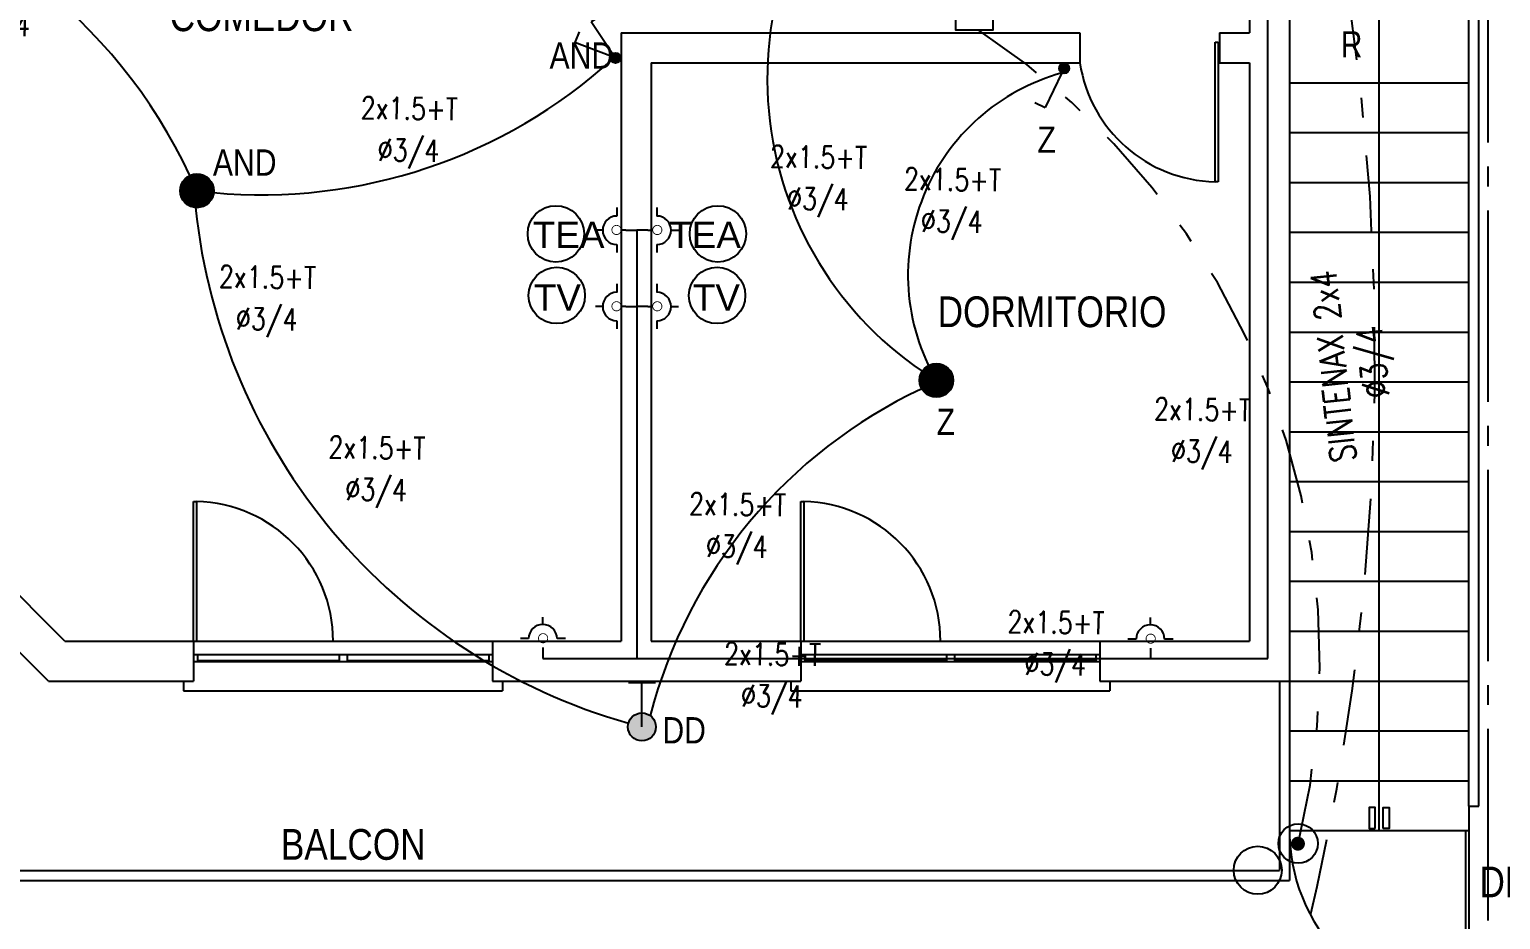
# Model space of a CAD drawing. Header units: millimetres. Extents: x 221 to 543, y -43 to 148.
# Drawn here: x 508.16 to 515.54, y -3.97 to 0.5 of the extents above; entities that cross this region are included whole.
import ezdxf
from ezdxf.enums import TextEntityAlignment as Align

# ---------------------------------------------------------------- set-up
doc = ezdxf.new("R2010")
doc.units = ezdxf.units.MM
doc.linetypes.add('ACAD_ISO04W100', pattern=[30, 24, -3, 0, -3])
doc.linetypes.add('DASHDOT', pattern=[25.4, 12.7, -6.35, 0, -6.35])
for name, color, linetype in [('10-INST-ELEC-SIMB', 1, 'Continuous'), ('10-INST-ELEC-TEXT', 7, 'Continuous'), ('10-SOLADOS', 15, 'Continuous'), ('electricidad de adad', 20, 'Continuous')]:
    doc.layers.add(name, color=color, linetype=linetype)
doc.styles.add('gardel', font='ARIALN.TTF')
doc.styles.add('NARROW', font='ARIALN.TTF')
doc.styles.add('ROMANS', font='romans.shx', dxfattribs={"width": 0.85})

# ---------------------------------------------------------------- blocks, each defined once
blk = doc.blocks.new('SEPLN504')
at = {"color": 0, "const_width": 0.169}
blk.add_lwpolyline([(-0.082, 0.012, 1), (0.087, 0.012, 1)], format="xyb", close=True, dxfattribs=at)
at = {"color": 0}
blk.add_circle((0.003, 0.012), 0.169, dxfattribs=at)
blk = doc.blocks.new('ELE-TEX')
at = {"style": 'ROMANS', "width": 0.8}
for tag, p in [('COND', (0.004, 0.162)), ('CANO', (0.004, -0.16))]:
    blk.add_attdef(tag, text='', height=0.2, dxfattribs=at).set_placement(p, align=Align.MIDDLE)
blk = doc.blocks.new('SEPLN510')
at = {"color": 0}
for p in [(0.043, 0.036), (0.409, 0.205)]:
    blk.add_line(p, (0.332, 0.292), dxfattribs=at)
at = {"color": 0, "const_width": 0.0507}
blk.add_lwpolyline([(-0.02, 0.003, 1), (0.03, 0.003, 1)], format="xyb", close=True, dxfattribs=at)
at = {"color": 0}
blk.add_circle((0.005, 0.003), 0.0507, dxfattribs=at)

msp = doc.modelspace()

# ---------------------------------------------------------------- hatches: boundary and pattern name
at = {"layer": 'electricidad de adad'}
msp.add_hatch(color=0, dxfattribs=at).paths.add_polyline_path([(511.232, -2.9315, 1), (511.232, -3.0715, 1)])

# ---------------------------------------------------------------- linework, layer by layer
at = {"color": 2}
for p, q in [((515.3788, -3.3994), (515.3788, 3.0285)), ((515.4288, -3.3994), (515.4288, 3.0285)), ((515.3788, -3.3994), (515.4288, -3.3994))]:
    msp.add_line(p, q, dxfattribs=at)
at = {"color": 252, "linetype": 'ACAD_ISO04W100', "ltscale": 0.04}
msp.add_line((515.4754, -5.2718), (515.4754, 3.0285), dxfattribs=at)
for p, q in [((514.9288, -3.5215), (514.9288, 2.5128)), ((514.1056, -0.2676), (514.1056, 0.4324)), ((514.1056, 0.4324), (514.1206, 0.4324)), ((514.1206, 0.4324), (514.1206, -0.2676)), ((514.1206, -0.2676), (514.1056, -0.2676)), ((508.9838, -2.5715), (508.9838, -1.8715)), ((508.9838, -1.8715), (508.9988, -1.8715)), ((508.9988, -1.8715), (508.9988, -2.5715)), ((512.0288, -2.5715), (512.0288, -1.8715)), ((512.0288, -1.8715), (512.0438, -1.8715)), ((512.0438, -1.8715), (512.0438, -2.5715)), ((508.9838, -2.5715), (510.4838, -2.5715)), ((512.0288, -2.5715), (513.5288, -2.5715)), ((509.0038, -2.6392), (509.0038, -2.6744)), ((509.7138, -2.6392), (509.7138, -2.6744)), ((509.7538, -2.6392), (509.7538, -2.6744)), ((510.4638, -2.6392), (510.4638, -2.6744)), ((512.0488, -2.6392), (512.0488, -2.6744)), ((512.7588, -2.6392), (512.7588, -2.6744)), ((512.7988, -2.6392), (512.7988, -2.6744)), ((513.5088, -2.6392), (513.5088, -2.6744)), ((509.0038, -2.6683), (509.7138, -2.6683)), ((509.7538, -2.6683), (510.4638, -2.6683)), ((512.0488, -2.6683), (512.7588, -2.6683)), ((512.7988, -2.6683), (513.5088, -2.6683)), ((508.9338, -2.7715), (508.9338, -2.8215)), ((510.5338, -2.7715), (510.5338, -2.8215)), ((511.9788, -2.7715), (511.9788, -2.8215)), ((513.5788, -2.7715), (513.5788, -2.8215)), ((508.9338, -2.8215), (510.5338, -2.8215)), ((511.9788, -2.8215), (513.5788, -2.8215)), ((515.3638, -4.4215), (515.3638, -3.5215)), ((515.3638, -3.5215), (515.3788, -3.5215)), ((515.3788, -3.5215), (515.3788, -4.4215))]:
    msp.add_line(p, q)
at = {"color": 4}
for p, q in [((514.2788, 0.7658), (514.2788, 0.4785)), ((514.4788, 0.7658), (514.4788, -2.7715)), ((511.1288, 0.4785), (513.4282, 0.4785)), ((511.1288, 0.4785), (511.1288, -2.5715)), ((513.4282, 0.4785), (513.4282, 0.3285)), ((514.1282, 0.4785), (514.2788, 0.4785)), ((514.1282, 0.4785), (514.1282, 0.3285)), ((511.2788, 0.3285), (513.4282, 0.3285)), ((511.2788, 0.3285), (511.2788, -2.5715)), ((514.1282, 0.3285), (514.2788, 0.3285)), ((514.2788, 0.3285), (514.2788, -2.5715)), ((508.3388, -2.5715), (507.4696, -1.7023)), ((508.256, -2.7715), (507.3281, -1.8437)), ((508.3388, -2.5715), (508.9838, -2.5715)), ((508.9838, -2.5715), (508.9838, -2.7715)), ((510.4838, -2.5715), (510.4838, -2.7715)), ((510.4838, -2.5715), (511.1288, -2.5715)), ((511.2788, -2.5715), (512.0288, -2.5715)), ((512.0288, -2.5715), (512.0288, -2.7715)), ((513.5288, -2.5715), (513.5288, -2.7715)), ((513.5288, -2.5715), (514.2788, -2.5715)), ((508.256, -2.7715), (508.9838, -2.7715)), ((510.4838, -2.7715), (512.0288, -2.7715)), ((513.5288, -2.7715), (514.4788, -2.7715))]:
    msp.add_line(p, q, dxfattribs=at)
at = {"color": 3}
for p, q in [((514.4788, 0.2285), (515.3788, 0.2285)), ((514.4788, -0.0215), (515.3788, -0.0215)), ((514.4788, -0.2715), (515.3788, -0.2715)), ((514.4788, -0.5215), (515.3788, -0.5215)), ((514.4788, -0.7715), (515.3788, -0.7715)), ((514.4788, -1.0215), (515.3788, -1.0215)), ((514.4788, -1.2715), (515.3788, -1.2715)), ((514.4788, -1.5215), (515.3788, -1.5215)), ((514.4788, -1.7715), (515.3788, -1.7715)), ((514.4788, -2.0215), (515.3788, -2.0215)), ((514.4788, -2.2715), (515.3788, -2.2715)), ((514.4788, -2.5215), (515.3788, -2.5215)), ((514.4788, -2.7715), (514.4788, -3.5215)), ((514.4788, -2.7715), (515.3788, -2.7715)), ((514.4788, -3.0215), (515.3788, -3.0215)), ((514.4788, -3.2715), (515.3788, -3.2715)), ((515.3788, -3.3994), (515.3788, -3.5215)), ((514.4788, -3.5215), (515.3788, -3.5215))]:
    msp.add_line(p, q, dxfattribs=at)
at = {"color": 252}
for p, q in [((508.9838, -2.6392), (510.4838, -2.6392)), ((512.0288, -2.6392), (513.5288, -2.6392)), ((508.9838, -2.6744), (510.4838, -2.6744)), ((512.0288, -2.6744), (513.5288, -2.6744))]:
    msp.add_line(p, q, dxfattribs=at)
at = {"color": 0, "linetype": 'ByBlock', "ltscale": 0.05}
for p, q in [((514.4288, -2.7715), (514.4288, -3.7215)), ((514.4788, -2.7715), (514.4788, -3.7715)), ((507.8603, -3.7215), (514.4288, -3.7215)), ((507.8396, -3.7715), (514.4788, -3.7715))]:
    msp.add_line(p, q, dxfattribs=at)
for points in [[(514.9088, -3.5115), (514.9088, -3.4057), (514.8785, -3.4057), (514.8785, -3.5115)], [(514.9488, -3.5115), (514.9488, -3.4057), (514.9791, -3.4057), (514.9791, -3.5115)]]:
    msp.add_lwpolyline(points, close=True)
at = {"color": 2}
msp.add_circle((514.3198, -3.7205), 0.1203, dxfattribs=at)
at = {"color": 252}
for centre, radius, start, end in [((514.1207, 0.4325), 0.7003, 188.54545, 268.76899), ((508.9838, -2.5715), 0.7002, 0, 88.77242), ((512.0288, -2.5715), 0.7002, 0, 88.77242)]:
    msp.add_arc(centre, radius, start, end, dxfattribs=at)
at = {"color": 252, "ltscale": 0.05}
msp.add_arc((515.3788, -3.5215), 0.9001, 179.04516, 269.04516, dxfattribs=at)
at = {"layer": '10-INST-ELEC-SIMB', "color": 0}
for p, q in [((511.0354, -0.5111), (510.9987, -0.5111)), ((511.3785, -0.5111), (511.4153, -0.5111)), ((511.0354, -0.8938), (510.9987, -0.8938)), ((511.3785, -0.8938), (511.4153, -0.8938)), ((510.7352, -2.4876), (510.7352, -2.4509)), ((513.7816, -2.49), (513.7816, -2.4533))]:
    msp.add_line(p, q, dxfattribs=at)
at = {"layer": '10-INST-ELEC-SIMB', "color": 180, "linetype": 'Continuous', "ltscale": 0.4}
msp.add_lwpolyline([(512.8041, 0.747), (512.8041, 0.4941), (512.9937, 0.4941), (512.9937, 0.747)], close=True, dxfattribs=at)
at = {"layer": '10-INST-ELEC-SIMB', "color": 180, "const_width": 0.035}
msp.add_lwpolyline([(514.5063, -3.5962, 1), (514.5365, -3.5784, 1)], format="xyb", close=True, dxfattribs=at)
at = {"layer": '10-INST-ELEC-SIMB', "color": 180}
msp.add_circle((514.5223, -3.5865), 0.099, dxfattribs=at)
at = {"layer": '10-INST-ELEC-SIMB', "color": 180, "linetype": 'DASHDOT', "ltscale": 0.03}
msp.add_arc((510.8291, -2.6831), 3.8022, 346.22912, 56.68177, dxfattribs=at)
at = {"layer": '10-INST-ELEC-TEXT', "color": 10, "ltscale": 20}
for p, q in [((511.207, -0.5111), (511.207, -2.6592)), ((510.7352, -2.6592), (514.3711, -2.6592))]:
    msp.add_line(p, q, dxfattribs=at)
for centre, radius, start, end in [((513.6348, 0.2491), 1.7743, 131.37873, 235.79205), ((506.548, -1.3726), 2.6718, 25.16861, 80.22521), ((509.3253, 2.2799), 2.6135, 264.72143, 312.27278), ((513.6177, -0.7359), 1.0516, 105.4005, 210.14321), ((511.99, -0.0863), 3.0121, 185.9328, 254.09398), ((513.6994, -3.5749), 2.5059, 115.13202, 165.45022)]:
    msp.add_arc(centre, radius, start, end, dxfattribs=at)
at = {"layer": 'electricidad de adad'}
for p, q in [((514.3711, -2.6592), (514.3711, 3.1159)), ((511.1517, -0.5111), (511.1293, -0.5111)), ((511.2623, -0.5111), (511.2846, -0.5111)), ((511.1517, -0.8938), (511.1293, -0.8938)), ((511.2623, -0.8938), (511.2846, -0.8938))]:
    msp.add_line(p, q, dxfattribs=at)
at = {"layer": 'electricidad de adad', "color": 0}
for p, q in [((511.1063, -0.3969), (511.1063, -0.4397)), ((511.3076, -0.3969), (511.3076, -0.4397)), ((511.1063, -0.5825), (511.1063, -0.6234)), ((511.3076, -0.5825), (511.3076, -0.6234)), ((511.1063, -0.7796), (511.1063, -0.8225)), ((511.3076, -0.7796), (511.3076, -0.8225)), ((511.1063, -0.9652), (511.1063, -1.0062)), ((511.3076, -0.9652), (511.3076, -1.0062)), ((510.6638, -2.5586), (510.6229, -2.5586)), ((510.8494, -2.5586), (510.8066, -2.5586)), ((513.7102, -2.561), (513.6693, -2.561)), ((513.8958, -2.561), (513.853, -2.561)), ((511.2999, -2.7808), (511.1642, -2.7808)), ((511.232, -3.0015), (511.232, -2.7808))]:
    msp.add_line(p, q, dxfattribs=at)
at = {"layer": 'electricidad de adad', "color": 0, "const_width": 0.0042}
for points in [[(511.1049, -0.5328, 1), (511.1045, -0.4866, 1)], [(511.3091, -0.5328, -1), (511.3094, -0.4866, -1)], [(511.1049, -0.9155, 1), (511.1045, -0.8693, 1)], [(511.3091, -0.9155, -1), (511.3094, -0.8693, -1)], [(510.7135, -2.5571, 1), (510.7597, -2.5567, 1)], [(513.76, -2.5595, 1), (513.8062, -2.5591, 1)]]:
    msp.add_lwpolyline(points, format="xyb", close=True, dxfattribs=at)
at = {"layer": 'electricidad de adad'}
for points in [[(511.1517, -0.5111), (511.207, -0.5111)], [(511.2623, -0.5111), (511.207, -0.5111)], [(511.1517, -0.8938), (511.207, -0.8938)], [(511.2623, -0.8938), (511.207, -0.8938)], [(510.7352, -2.6039), (510.7352, -2.6592)], [(513.7816, -2.6063), (513.7816, -2.6616)]]:
    msp.add_lwpolyline(points, dxfattribs=at)
at = {"layer": 'electricidad de adad', "color": 104}
for centre in [(510.8009, -0.5293), (511.613, -0.5293)]:
    msp.add_circle(centre, 0.1413, dxfattribs=at)
at = {"layer": 'electricidad de adad', "color": 140}
for centre in [(510.805, -0.838), (511.6089, -0.838)]:
    msp.add_circle(centre, 0.1413, dxfattribs=at)
at = {"layer": 'electricidad de adad', "color": 0}
msp.add_circle((511.232, -3.0015), 0.07, dxfattribs=at)
at = {"layer": 'electricidad de adad', "linetype": 'DASHDOT', "ltscale": 0.03}
msp.add_arc((502.5406, -1.1399), 12.3679, 342.92463, 19.8782, dxfattribs=at)
at = {"layer": 'electricidad de adad', "color": 0}
for centre, start, end in [((511.1068, -0.5111), 90.35875, 269.64125), ((511.3071, -0.5111), 270.35875, 89.64125), ((511.1068, -0.8938), 90.35875, 269.64125), ((511.3071, -0.8938), 270.35875, 89.64125), ((510.7352, -2.559), 0.35875, 179.64125), ((513.7816, -2.5614), 0.35875, 179.64125)]:
    msp.add_arc(centre, 0.0714, start, end, dxfattribs=at)

# ---------------------------------------------------------------- block references
at = {"layer": '10-INST-ELEC-SIMB'}
for p, xscale, yscale, zscale, rotation in [((511.1027, 0.3514), 0.4999999999999056, 0.4999999999999056, 0.4999999999999056, 117.7642551948197), ((511.1004, 0.3501), 0.4999999999999162, 0.4999999999999162, 0.4999999999999162, 82.2823636738404), ((513.3512, 0.3029), 0.4999999999998739, 0.4999999999998739, 0.4999999999998739, 202.7390288665681)]:
    msp.add_blockref('SEPLN510', p, dxfattribs=dict(at, xscale=xscale, yscale=yscale, zscale=zscale, rotation=rotation))
at = {"layer": '10-INST-ELEC-SIMB', "color": 0, "xscale": 0.5, "yscale": 0.5, "zscale": 0.5}
for p in [(508.9995, -0.3194), (512.707, -1.27)]:
    msp.add_blockref('SEPLN504', p, dxfattribs=at)
at = {"layer": '10-INST-ELEC-TEXT', "ltscale": 20}
ref = msp.add_blockref('ELE-TEX', (508.0088, 0.6199), dxfattribs=dict(at, xscale=0.6756479999999314, yscale=0.6756479999999314, zscale=0.6756479999999314, rotation=358.9926428918059))
ref.add_attrib('COND', '2x1.5+T', dxfattribs={"layer": '0', "height": 0.11, "rotation": 358.99264, "style": 'ROMANS', "width": 0.8}).set_placement((508.0136, 0.7292), align=Align.MIDDLE)
ref.add_attrib('CANO', '%%C3/4', dxfattribs={"layer": '0', "height": 0.11, "rotation": 358.99264, "style": 'ROMANS', "width": 0.8}).set_placement((508.0098, 0.5117), align=Align.MIDDLE)
ref = msp.add_blockref('ELE-TEX', (510.0609, -0.0097), dxfattribs=dict(at, xscale=0.6756479999999314, yscale=0.6756479999999314, zscale=0.6756479999999314, rotation=358.9926428918059))
ref.add_attrib('COND', '2x1.5+T', dxfattribs={"layer": '0', "height": 0.11, "rotation": 358.99264, "style": 'ROMANS', "width": 0.8}).set_placement((510.0656, 0.0996), align=Align.MIDDLE)
ref.add_attrib('CANO', '%%C3/4', dxfattribs={"layer": '0', "height": 0.11, "rotation": 358.99264, "style": 'ROMANS', "width": 0.8}).set_placement((510.0618, -0.1179), align=Align.MIDDLE)
ref = msp.add_blockref('ELE-TEX', (512.113, -0.2534), dxfattribs=dict(at, xscale=0.6756479999999314, yscale=0.6756479999999314, zscale=0.6756479999999314, rotation=358.9926428918059))
ref.add_attrib('COND', '2x1.5+T', dxfattribs={"layer": '0', "height": 0.11, "rotation": 358.99264, "style": 'ROMANS', "width": 0.8}).set_placement((512.1177, -0.1441), align=Align.MIDDLE)
ref.add_attrib('CANO', '%%C3/4', dxfattribs={"layer": '0', "height": 0.11, "rotation": 358.99264, "style": 'ROMANS', "width": 0.8}).set_placement((512.1139, -0.3616), align=Align.MIDDLE)
ref = msp.add_blockref('ELE-TEX', (512.7844, -0.3663), dxfattribs=dict(at, xscale=0.6756479999999314, yscale=0.6756479999999314, zscale=0.6756479999999314, rotation=358.9926428918059))
ref.add_attrib('COND', '2x1.5+T', dxfattribs={"layer": '0', "height": 0.11, "rotation": 358.99264, "style": 'ROMANS', "width": 0.8}).set_placement((512.7892, -0.257), align=Align.MIDDLE)
ref.add_attrib('CANO', '%%C3/4', dxfattribs={"layer": '0', "height": 0.11, "rotation": 358.99264, "style": 'ROMANS', "width": 0.8}).set_placement((512.7854, -0.4746), align=Align.MIDDLE)
ref = msp.add_blockref('ELE-TEX', (509.3498, -0.8559), dxfattribs=dict(at, xscale=0.6756479999999314, yscale=0.6756479999999314, zscale=0.6756479999999314, rotation=358.9926428918059))
ref.add_attrib('COND', '2x1.5+T', dxfattribs={"layer": '0', "height": 0.11, "rotation": 358.99264, "style": 'ROMANS', "width": 0.8}).set_placement((509.3545, -0.7466), align=Align.MIDDLE)
ref.add_attrib('CANO', '%%C3/4', dxfattribs={"layer": '0', "height": 0.11, "rotation": 358.99264, "style": 'ROMANS', "width": 0.8}).set_placement((509.3507, -0.9642), align=Align.MIDDLE)
at = {"layer": '10-INST-ELEC-TEXT', "ltscale": 20, "xscale": 0.6465540327463015, "yscale": 0.6465540327463015, "zscale": 0.6465540327463015, "rotation": 96.16940534097898}
msp.add_blockref('ELE-TEX', (514.8029, -1.1842), dxfattribs=at).add_auto_attribs({'COND': 'SINTENAX 2x4', 'CANO': '%%C3/4'})
at = {"layer": '10-INST-ELEC-TEXT', "ltscale": 20}
ref = msp.add_blockref('ELE-TEX', (514.0383, -1.5195), dxfattribs=dict(at, xscale=0.6756479999999314, yscale=0.6756479999999314, zscale=0.6756479999999314, rotation=358.9926428918059))
ref.add_attrib('COND', '2x1.5+T', dxfattribs={"layer": '0', "height": 0.11, "rotation": 358.99264, "style": 'ROMANS', "width": 0.8}).set_placement((514.0431, -1.4102), align=Align.MIDDLE)
ref.add_attrib('CANO', '%%C3/4', dxfattribs={"layer": '0', "height": 0.11, "rotation": 358.99264, "style": 'ROMANS', "width": 0.8}).set_placement((514.0392, -1.6277), align=Align.MIDDLE)
ref = msp.add_blockref('ELE-TEX', (509.8987, -1.7114), dxfattribs=dict(at, xscale=0.6756479999999314, yscale=0.6756479999999314, zscale=0.6756479999999314, rotation=358.9926428918059))
ref.add_attrib('COND', '2x1.5+T', dxfattribs={"layer": '0', "height": 0.11, "rotation": 358.99264, "style": 'ROMANS', "width": 0.8}).set_placement((509.9034, -1.602), align=Align.MIDDLE)
ref.add_attrib('CANO', '%%C3/4', dxfattribs={"layer": '0', "height": 0.11, "rotation": 358.99264, "style": 'ROMANS', "width": 0.8}).set_placement((509.8996, -1.8196), align=Align.MIDDLE)
ref = msp.add_blockref('ELE-TEX', (511.7069, -1.9957), dxfattribs=dict(at, xscale=0.6756479999999314, yscale=0.6756479999999314, zscale=0.6756479999999314, rotation=358.9926428918059))
ref.add_attrib('COND', '2x1.5+T', dxfattribs={"layer": '0', "height": 0.11, "rotation": 358.99264, "style": 'ROMANS', "width": 0.8}).set_placement((511.7117, -1.8864), align=Align.MIDDLE)
ref.add_attrib('CANO', '%%C3/4', dxfattribs={"layer": '0', "height": 0.11, "rotation": 358.99264, "style": 'ROMANS', "width": 0.8}).set_placement((511.7079, -2.1039), align=Align.MIDDLE)
ref = msp.add_blockref('ELE-TEX', (513.3037, -2.5868), dxfattribs=dict(at, xscale=0.6756479999999314, yscale=0.6756479999999314, zscale=0.6756479999999314, rotation=358.9926428918059))
ref.add_attrib('COND', '2x1.5+T', dxfattribs={"layer": '0', "height": 0.11, "rotation": 358.99264, "style": 'ROMANS', "width": 0.8}).set_placement((513.3084, -2.4775), align=Align.MIDDLE)
ref.add_attrib('CANO', '%%C3/4', dxfattribs={"layer": '0', "height": 0.11, "rotation": 358.99264, "style": 'ROMANS', "width": 0.8}).set_placement((513.3046, -2.6951), align=Align.MIDDLE)
ref = msp.add_blockref('ELE-TEX', (511.8825, -2.7468), dxfattribs=dict(at, xscale=0.6756479999999314, yscale=0.6756479999999314, zscale=0.6756479999999314, rotation=358.9926428918059))
ref.add_attrib('COND', '2x1.5+T', dxfattribs={"layer": '0', "height": 0.11, "rotation": 358.99264, "style": 'ROMANS', "width": 0.8}).set_placement((511.8872, -2.6375), align=Align.MIDDLE)
ref.add_attrib('CANO', '%%C3/4', dxfattribs={"layer": '0', "height": 0.11, "rotation": 358.99264, "style": 'ROMANS', "width": 0.8}).set_placement((511.8834, -2.855), align=Align.MIDDLE)

# ---------------------------------------------------------------- texts
at = {"style": 'NARROW'}
for s, height, p in [('R', 0.1318, (514.7359, 0.3554, 2.4109)), ('AND', 0.13185, (510.7692, 0.299, 2.4109)), ('Z', 0.1318, (513.2152, -0.1228, 2.4109)), ('AND', 0.13185, (509.0812, -0.2376, 2.4109)), ('Z', 0.1318, (512.71, -1.5374, 2.4109)), ('DD', 0.13185, (511.3348, -3.0846, 2.4109))]:
    msp.add_text(s, height=height, dxfattribs=at).set_placement(p)
at = {"layer": '10-SOLADOS', "color": 7, "ltscale": 0.1, "style": 'gardel'}
for tag, p in [('COMEDOR', (509.3252, 0.5645)), ('DORMITORIO', (513.2885, -0.9199)), ('BALCON', (509.7847, -3.5909)), ('DPTO.', (515.7013, -3.779))]:
    msp.add_attdef(tag, text='', height=0.1541, dxfattribs=at).set_placement(p, align=Align.MIDDLE)
at = {"layer": 'electricidad de adad', "color": 104, "char_height": 0.132271, "width": 0.656571}
for insert, attachment_point in [((510.6852, -0.4679), 1), ((511.7287, -0.4679), 3)]:
    msp.add_mtext('{\\fArial|b0|i0|c0|p34;TEA}', dxfattribs=dict(at, insert=insert, attachment_point=attachment_point))
at = {"layer": 'electricidad de adad', "color": 140, "char_height": 0.132271, "width": 0.656571}
for insert, attachment_point in [((510.6903, -0.7821), 1), ((511.7237, -0.7821), 3)]:
    msp.add_mtext('{\\fArial|b0|i0|c0|p34;TV}', dxfattribs=dict(at, insert=insert, attachment_point=attachment_point))

doc.saveas('drawing.dxf')
